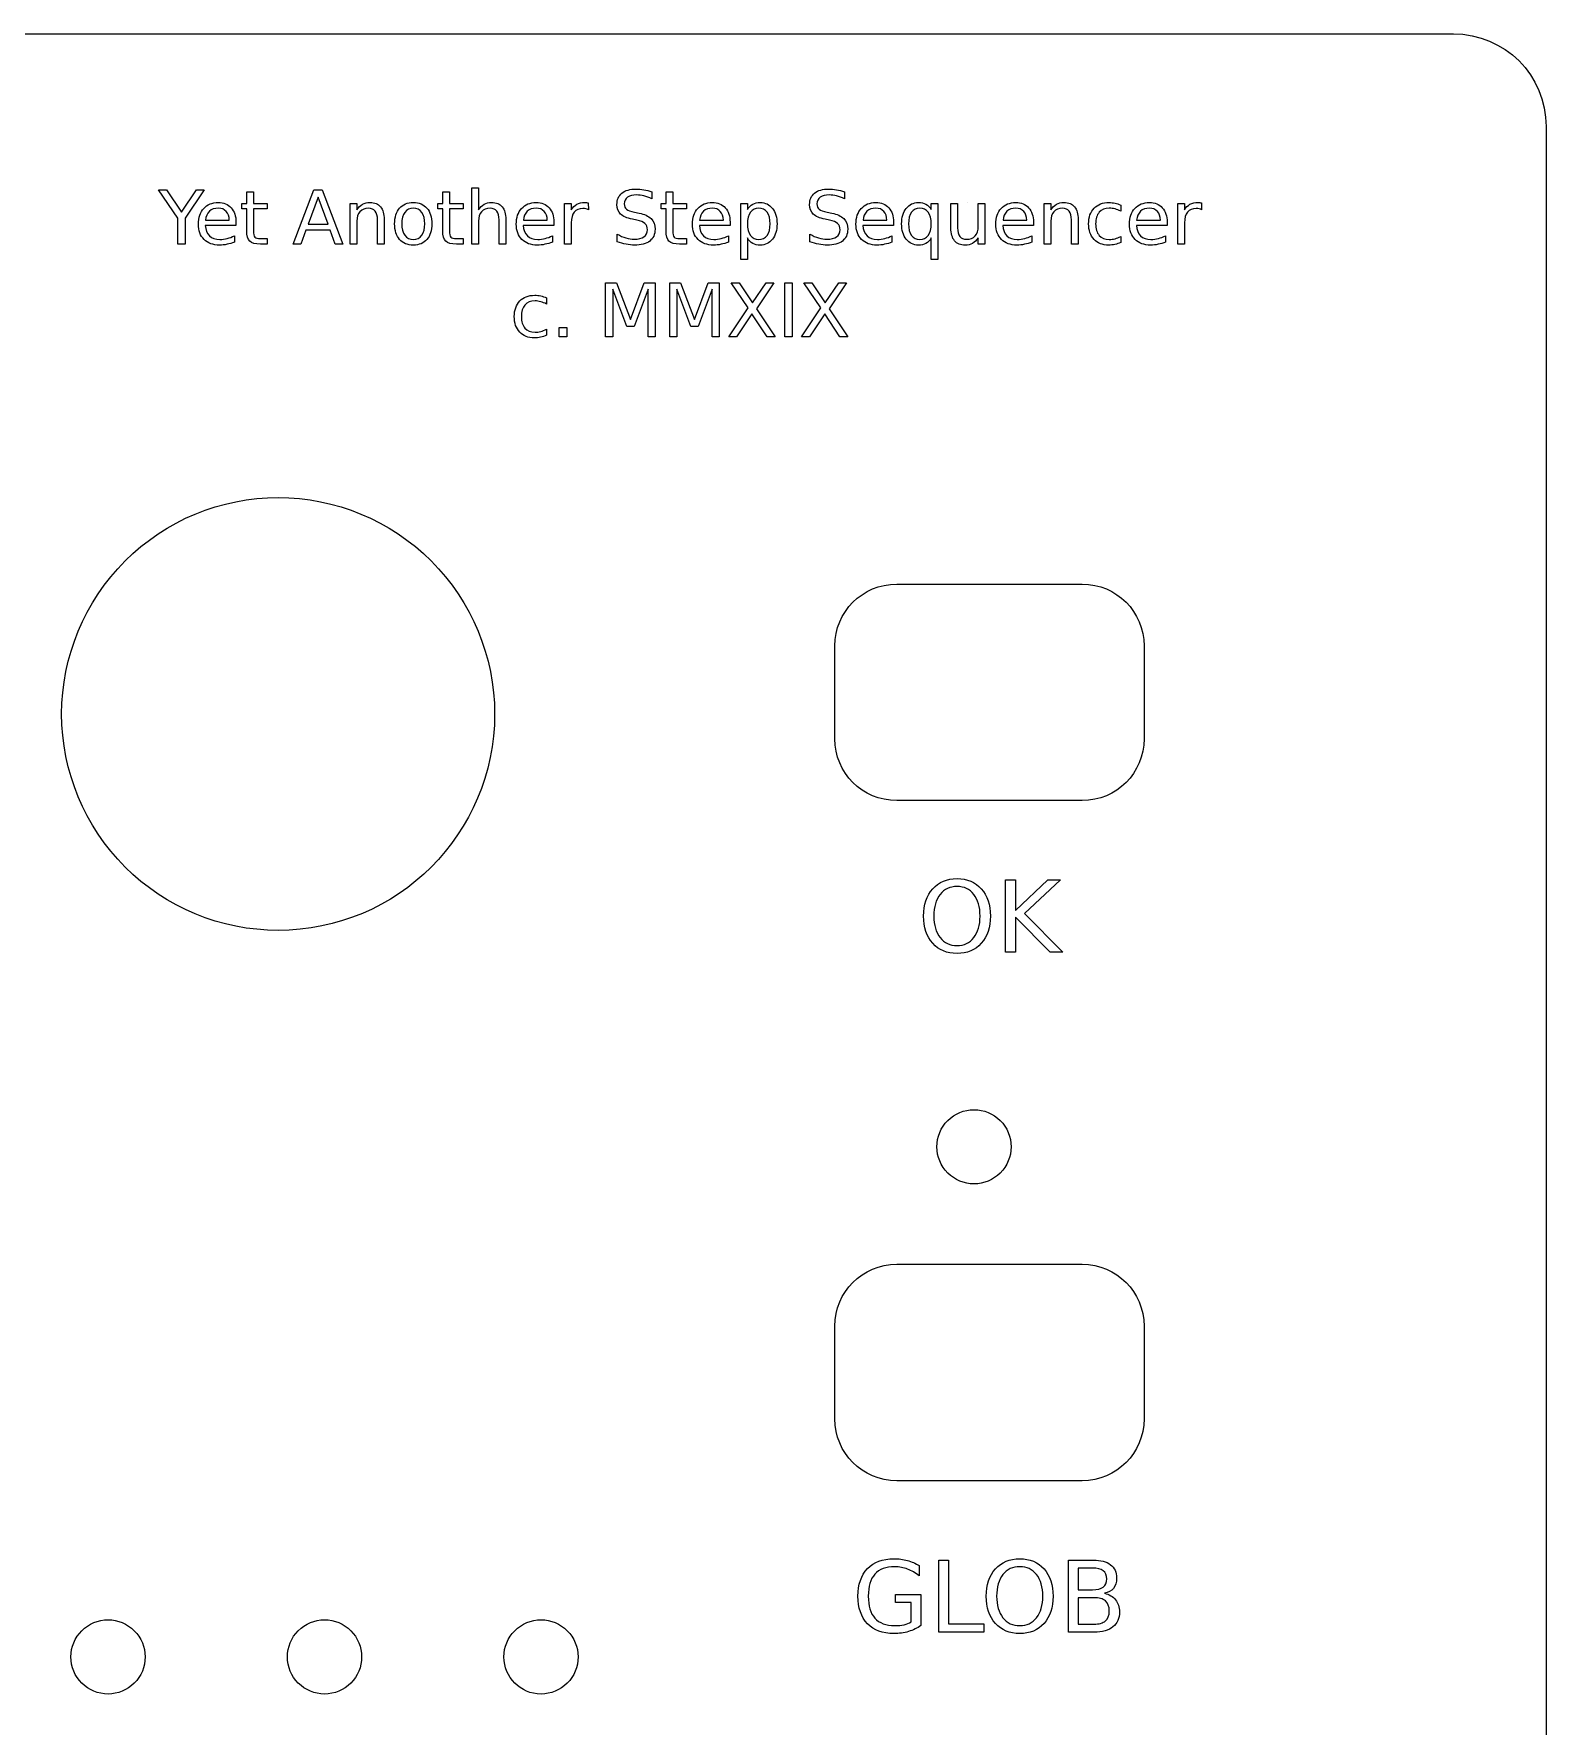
# Model space of a CAD drawing. Extents: x -26.2 to 26.2, y 9 to 43.9.
# Drawn here: x 9.78 to 26.21, y 25.54 to 43.93 of the extents above; entities that cross this region are included whole.
import ezdxf

# ---------------------------------------------------------------- set-up
doc = ezdxf.new("R2010")
doc.units = 0
doc.layers.get('0').update_dxf_attribs({"linetype": 'CONTINUOUS'})

msp = doc.modelspace()

# ---------------------------------------------------------------- linework, layer by layer
at = {"color": 7}
for p, q in [((-25.201562, 43.931417), (25.201562, 43.931417)), ((26.209624, 42.923354), (26.209624, 9.993312)), ((11.13384, 42.23438), (11.219289, 42.23438)), ((11.341753, 41.926448), (11.13384, 42.23438)), ((11.219289, 42.23438), (11.382312, 41.992603)), ((11.382312, 41.992603), (11.544153, 42.23438)), ((11.629602, 42.23438), (11.421689, 41.926448)), ((11.544153, 42.23438), (11.629602, 42.23438)), ((12.092288, 42.087503), (12.092288, 42.212723)), ((12.092288, 42.212723), (12.165135, 42.212722)), ((12.165135, 42.212722), (12.165135, 42.087502)), ((12.597106, 41.646475), (12.821557, 42.23438)), ((12.866448, 42.156019), (12.758553, 41.863444)), ((12.821557, 42.23438), (12.911732, 42.23438)), ((12.974736, 41.863444), (12.866448, 42.156019)), ((12.911732, 42.23438), (13.135789, 41.646475)), ((14.221819, 42.087502), (14.221819, 42.212722)), ((14.221819, 42.212722), (14.294668, 42.212722)), ((14.294668, 42.212722), (14.294668, 42.087502)), ((14.53684, 41.646475), (14.53684, 42.259188)), ((14.53684, 42.259188), (14.609688, 42.259188)), ((14.609688, 42.259188), (14.609688, 42.018985)), ((16.492323, 42.215085), (16.492323, 42.137512)), ((16.492323, 42.215084), (16.492323, 42.215085)), ((16.64747, 42.087503), (16.64747, 42.212723)), ((16.64747, 42.212723), (16.720318, 42.212722)), ((16.720318, 42.212722), (16.720318, 42.087502)), ((18.585627, 42.215085), (18.585627, 42.137512)), ((18.585628, 42.215084), (18.585627, 42.215085)), ((12.039128, 42.031193), (12.039128, 42.087503)), ((12.039128, 42.087503), (12.092288, 42.087503)), ((12.092288, 42.031193), (12.039128, 42.031193)), ((12.092288, 41.791778), (12.092288, 42.031193)), ((12.165135, 42.087502), (12.314376, 42.087502)), ((12.314376, 42.031192), (12.165135, 42.031192)), ((12.165135, 42.031192), (12.165135, 41.791778)), ((12.314376, 42.087502), (12.314376, 42.031192)), ((13.215332, 41.646475), (13.215332, 42.087502)), ((13.215332, 42.087502), (13.28818, 42.087502)), ((13.28818, 42.087502), (13.28818, 42.018985)), ((13.900893, 42.098134), (13.900893, 42.098134)), ((13.900893, 42.036705), (13.900893, 42.036705)), ((14.16866, 42.031192), (14.16866, 42.087502)), ((14.16866, 42.087502), (14.221819, 42.087502)), ((14.22182, 42.031192), (14.16866, 42.031192)), ((14.22182, 41.791778), (14.22182, 42.031192)), ((14.294668, 42.087502), (14.443908, 42.087502)), ((14.443908, 42.031192), (14.294668, 42.031192)), ((14.294668, 42.031192), (14.294668, 41.791778)), ((14.443908, 42.087502), (14.443908, 42.031192)), ((15.544901, 41.646475), (15.544901, 42.087502)), ((15.544901, 42.087502), (15.61775, 42.087502)), ((15.61775, 42.087502), (15.61775, 42.018985)), ((15.802824, 42.094185), (15.803217, 42.019773)), ((16.306068, 41.992602), (16.354108, 41.982756)), ((16.594311, 42.031193), (16.594311, 42.087503)), ((16.594311, 42.087503), (16.64747, 42.087503)), ((16.64747, 42.031193), (16.594311, 42.031193)), ((16.64747, 41.791778), (16.64747, 42.031193)), ((16.720318, 42.087502), (16.869558, 42.087502)), ((16.869558, 42.031192), (16.720318, 42.031192)), ((16.720318, 42.031192), (16.720318, 41.791778)), ((16.869558, 42.087502), (16.869558, 42.031192)), ((17.458645, 41.478727), (17.458645, 42.087502)), ((17.458645, 42.087502), (17.531494, 42.087502)), ((17.531494, 42.087502), (17.531494, 42.020561)), ((18.399372, 41.992602), (18.447413, 41.982756)), ((19.528323, 42.020559), (19.528323, 42.0875)), ((19.528323, 42.0875), (19.600778, 42.0875)), ((19.600778, 42.0875), (19.600778, 41.478725)), ((19.742537, 41.820523), (19.742537, 42.087502)), ((19.742537, 42.087502), (19.814991, 42.087502)), ((19.814991, 42.087502), (19.814991, 41.82328)), ((19.924854, 42.098134), (19.924854, 42.098134)), ((20.039442, 41.837455), (20.039442, 42.087502)), ((20.039442, 42.087502), (20.111896, 42.087502)), ((20.111896, 42.087502), (20.111896, 41.646475)), ((20.755325, 41.646475), (20.755325, 42.087502)), ((20.755325, 42.087502), (20.828173, 42.087502)), ((20.828173, 42.087502), (20.828173, 42.018985)), ((21.58737, 42.07057), (21.58737, 42.002841)), ((21.58737, 42.070568), (21.58737, 42.07057)), ((22.207565, 41.646475), (22.207565, 42.087502)), ((22.207565, 42.087502), (22.280413, 42.087502)), ((22.280413, 42.087502), (22.280413, 42.018985)), ((22.465487, 42.094185), (22.465881, 42.019773)), ((11.341753, 41.646475), (11.341753, 41.926448)), ((11.421689, 41.926448), (11.421689, 41.646475)), ((11.974548, 41.849662), (11.641415, 41.849662)), ((11.643778, 41.905973), (11.902094, 41.906367)), ((11.974548, 41.885104), (11.974548, 41.885102)), ((11.974548, 41.885102), (11.974548, 41.849662)), ((12.734533, 41.79729), (12.68098, 41.646475)), ((12.999543, 41.79729), (12.734533, 41.79729)), ((12.758553, 41.863444), (12.974736, 41.863444)), ((13.053097, 41.646475), (12.999543, 41.79729)), ((13.288181, 41.895734), (13.288181, 41.646475)), ((13.512238, 41.646475), (13.512238, 41.910304)), ((13.584692, 41.912666), (13.584692, 41.646475)), ((13.584692, 41.912665), (13.584692, 41.912666)), ((14.609688, 41.895734), (14.609688, 41.646475)), ((14.833745, 41.646475), (14.833745, 41.910304)), ((14.906199, 41.912666), (14.906199, 41.646475)), ((14.9062, 41.912665), (14.906199, 41.912666)), ((15.428738, 41.849662), (15.095605, 41.849662)), ((15.097967, 41.905973), (15.356283, 41.906367)), ((15.428738, 41.885104), (15.428738, 41.885102)), ((15.428738, 41.885102), (15.428738, 41.849662)), ((15.61775, 41.878802), (15.61775, 41.646475)), ((16.116269, 41.672462), (16.116269, 41.754367)), ((16.330875, 41.907152), (16.282441, 41.916603)), ((17.342482, 41.849662), (17.009349, 41.849662)), ((17.011711, 41.905973), (17.270027, 41.906367)), ((17.342482, 41.885104), (17.342482, 41.885102)), ((17.342482, 41.885102), (17.342482, 41.849662)), ((17.777996, 41.866595), (17.777996, 41.866595)), ((18.209573, 41.672462), (18.209573, 41.754367)), ((18.42418, 41.907152), (18.375746, 41.916603)), ((19.119192, 41.849662), (18.786059, 41.849662)), ((18.788421, 41.905973), (19.046737, 41.906367)), ((19.119192, 41.885104), (19.119192, 41.885102)), ((19.119192, 41.885102), (19.119192, 41.849662)), ((19.281427, 41.866595), (19.281427, 41.866595)), ((19.742536, 41.820522), (19.742537, 41.820523)), ((20.639161, 41.849662), (20.306028, 41.849662)), ((20.308391, 41.905973), (20.566706, 41.906367)), ((20.639161, 41.885104), (20.639161, 41.885102)), ((20.639161, 41.885102), (20.639161, 41.849662)), ((20.828173, 41.895734), (20.828173, 41.646475)), ((21.05223, 41.646475), (21.05223, 41.910304)), ((21.124684, 41.912666), (21.124684, 41.646475)), ((21.124685, 41.912665), (21.124684, 41.912666)), ((22.091401, 41.849662), (21.758268, 41.849662)), ((21.760631, 41.905973), (22.018946, 41.906367)), ((22.091401, 41.885104), (22.091401, 41.885102)), ((22.091401, 41.885102), (22.091401, 41.849662)), ((22.280413, 41.878802), (22.280413, 41.646475)), ((11.421689, 41.646475), (11.341753, 41.646475)), ((11.957616, 41.737438), (11.957616, 41.668921)), ((12.239953, 41.707117), (12.314377, 41.707117)), ((12.314377, 41.646476), (12.239953, 41.646476)), ((12.314377, 41.707117), (12.314377, 41.646476)), ((12.68098, 41.646475), (12.597106, 41.646475)), ((13.135789, 41.646475), (13.053097, 41.646475)), ((13.288181, 41.646475), (13.215332, 41.646475)), ((13.584692, 41.646475), (13.512238, 41.646475)), ((14.369486, 41.707117), (14.443909, 41.707117)), ((14.443909, 41.646476), (14.369486, 41.646476)), ((14.443909, 41.707117), (14.443909, 41.646476)), ((14.609688, 41.646475), (14.53684, 41.646475)), ((14.906199, 41.646475), (14.833745, 41.646475)), ((15.411806, 41.737438), (15.411806, 41.668921)), ((15.61775, 41.646475), (15.544901, 41.646475)), ((16.795136, 41.707117), (16.869559, 41.707117)), ((16.869559, 41.646476), (16.795136, 41.646476)), ((16.869559, 41.707117), (16.869559, 41.646476)), ((17.325549, 41.737438), (17.325549, 41.668921)), ((17.531494, 41.712631), (17.531494, 41.712629)), ((17.531494, 41.712629), (17.531494, 41.478727)), ((19.102259, 41.737438), (19.102259, 41.668921)), ((19.528323, 41.478725), (19.528323, 41.712629)), ((20.039442, 41.646475), (20.039442, 41.714204)), ((20.111896, 41.646475), (20.039442, 41.646475)), ((20.622229, 41.737438), (20.622229, 41.668921)), ((20.828173, 41.646475), (20.755325, 41.646475)), ((21.124684, 41.646475), (21.05223, 41.646475)), ((21.58737, 41.730348), (21.58737, 41.663406)), ((22.074469, 41.737438), (22.074469, 41.668921)), ((22.280413, 41.646475), (22.207565, 41.646475)), ((17.531494, 41.478727), (17.458645, 41.478727)), ((19.600778, 41.478725), (19.528323, 41.478725)), ((15.991048, 41.226318), (16.109574, 41.226318)), ((15.991048, 40.638413), (15.991048, 41.226318)), ((16.109574, 41.226318), (16.259602, 40.826243)), ((16.259602, 40.826243), (16.410417, 41.226318)), ((16.410417, 41.226318), (16.528944, 41.226318)), ((16.528944, 41.226318), (16.528944, 40.638413)), ((16.687241, 41.226318), (16.805767, 41.226318)), ((16.687241, 40.638413), (16.687241, 41.226318)), ((16.805767, 41.226318), (16.955795, 40.826243)), ((16.955795, 40.826243), (17.106611, 41.226318)), ((17.106611, 41.226318), (17.225137, 41.226318)), ((17.225137, 41.226318), (17.225137, 40.638413)), ((17.355082, 41.226318), (17.440531, 41.226318)), ((17.538188, 40.952251), (17.355082, 41.226318)), ((17.440531, 41.226318), (17.586622, 41.007773)), ((17.586622, 41.007773), (17.733499, 41.226318)), ((17.818949, 41.226318), (17.629937, 40.943982)), ((17.733499, 41.226318), (17.818949, 41.226318)), ((17.936293, 41.226318), (18.015836, 41.226318)), ((17.936293, 40.638413), (17.936293, 41.226318)), ((18.015836, 41.226318), (18.015836, 40.638413)), ((18.145781, 41.226318), (18.23123, 41.226318)), ((18.328887, 40.952251), (18.145781, 41.226318)), ((18.23123, 41.226318), (18.377321, 41.007773)), ((18.377321, 41.007773), (18.524199, 41.226318)), ((18.609648, 41.226318), (18.420636, 40.943982)), ((18.524199, 41.226318), (18.609648, 41.226318)), ((15.34762, 41.062508), (15.34762, 40.994779)), ((15.34762, 41.062505), (15.34762, 41.062508)), ((16.219831, 40.751426), (16.068228, 41.154651)), ((16.068228, 41.154651), (16.068228, 40.638413)), ((16.45137, 41.154651), (16.299767, 40.751426)), ((16.45137, 40.638413), (16.45137, 41.154651)), ((16.916024, 40.751426), (16.764421, 41.154651)), ((16.764421, 41.154651), (16.764421, 40.638413)), ((17.147563, 41.154651), (16.99596, 40.751426)), ((17.147563, 40.638413), (17.147563, 41.154651)), ((17.328306, 40.638413), (17.538188, 40.952251)), ((17.580715, 40.88846), (17.414148, 40.638413)), ((17.7461, 40.638413), (17.580715, 40.88846)), ((17.629937, 40.943982), (17.831549, 40.638413)), ((18.119005, 40.638413), (18.328887, 40.952251)), ((18.371414, 40.88846), (18.204848, 40.638413)), ((18.536799, 40.638413), (18.371414, 40.88846)), ((18.420636, 40.943982), (18.622248, 40.638413)), ((15.34762, 40.722285), (15.34762, 40.655344)), ((15.484654, 40.738432), (15.56774, 40.738432)), ((15.484654, 40.638413), (15.484654, 40.738432)), ((15.56774, 40.738432), (15.56774, 40.638413)), ((16.299767, 40.751426), (16.219831, 40.751426)), ((16.99596, 40.751426), (16.916024, 40.751426)), ((15.56774, 40.638413), (15.484654, 40.638413)), ((16.068228, 40.638413), (15.991048, 40.638413)), ((16.528944, 40.638413), (16.45137, 40.638413)), ((16.764421, 40.638413), (16.687241, 40.638413)), ((17.225137, 40.638413), (17.147563, 40.638413)), ((17.414148, 40.638413), (17.328306, 40.638413)), ((17.831549, 40.638413), (17.7461, 40.638413)), ((18.015836, 40.638413), (17.936293, 40.638413)), ((18.204848, 40.638413), (18.119005, 40.638413)), ((18.622248, 40.638413), (18.536799, 40.638413)), ((19.153187, 37.950245), (21.169312, 37.950245)), ((19.153187, 37.950245), (19.153187, 37.950245)), ((18.481145, 36.270141), (18.481145, 37.278204)), ((21.841354, 37.278204), (21.841354, 36.270141)), ((14.784917, 36.538958), (14.784917, 36.538958)), ((21.169312, 35.598099), (19.153187, 35.598099)), ((19.808952, 34.749647), (19.808952, 34.749647)), ((19.808952, 34.663542), (19.808952, 34.663542)), ((20.337135, 34.735471), (20.443192, 34.735471)), ((20.337135, 33.951598), (20.337135, 34.735471)), ((20.443192, 34.735471), (20.443192, 34.404176)), ((20.443192, 34.404176), (20.794964, 34.735471)), ((20.931472, 34.735471), (20.542423, 34.370049)), ((20.794964, 34.735471), (20.931472, 34.735471)), ((20.81964, 33.951598), (20.443192, 34.329096)), ((20.443192, 34.329096), (20.443192, 33.951598)), ((20.542423, 34.370049), (20.959299, 33.951598)), ((20.443192, 33.951598), (20.337135, 33.951598)), ((20.959299, 33.951598), (20.81964, 33.951598)), ((20.396465, 31.834667), (20.396465, 31.834667)), ((19.153187, 30.557787), (21.169312, 30.557787)), ((19.153187, 30.557787), (19.153187, 30.557787)), ((18.481145, 28.877683), (18.481145, 29.885746)), ((21.841354, 29.885746), (21.841354, 28.877683)), ((21.169312, 28.205642), (19.153187, 28.205642)), ((19.396802, 27.282634), (19.396802, 27.169752)), ((19.61154, 27.343013), (19.717597, 27.343013)), ((19.61154, 26.55914), (19.61154, 27.343013)), ((19.717597, 27.343013), (19.717597, 26.648395)), ((20.490445, 27.357189), (20.490445, 27.357189)), ((20.490445, 27.271084), (20.490445, 27.271084)), ((21.018627, 27.343013), (21.289544, 27.343013)), ((21.018627, 26.55914), (21.018627, 27.343013)), ((21.124684, 27.255858), (21.124684, 27.019593)), ((21.281669, 27.255858), (21.124684, 27.255858)), ((19.139011, 26.88151), (19.139011, 26.968665)), ((19.139011, 26.968665), (19.417278, 26.968665)), ((19.312271, 26.88151), (19.139011, 26.88151)), ((19.312271, 26.670972), (19.312271, 26.88151)), ((19.417278, 26.968665), (19.417278, 26.632119)), ((21.124684, 27.019593), (21.281669, 27.019593)), ((21.124684, 26.933488), (21.124684, 26.646295)), ((21.294795, 26.933488), (21.124684, 26.933488)), ((19.312271, 26.670971), (19.312271, 26.670972)), ((20.099295, 26.55914), (19.61154, 26.55914)), ((19.717597, 26.648395), (20.099295, 26.648395)), ((20.099295, 26.648395), (20.099295, 26.55914)), ((21.300045, 26.55914), (21.018627, 26.55914)), ((21.124684, 26.646295), (21.294795, 26.646295)), ((10.987882, 26.290323), (10.987882, 26.290323)), ((13.340027, 26.290323), (13.340027, 26.290323)), ((15.692173, 26.290323), (15.692173, 26.290323))]:
    msp.add_line(p, q, dxfattribs=at)
for points in [[(25.201562, 43.931417), (25.760029, 43.931417), (26.209624, 43.481821), (26.209624, 42.923354)], [(16.113906, 42.077263), (16.113906, 42.129241), (16.132151, 42.170194), (16.16864, 42.200121)], [(16.16864, 42.200121), (16.205393, 42.230047), (16.255927, 42.245011), (16.320243, 42.245011)], [(16.228888, 42.15523), (16.205524, 42.138429), (16.193842, 42.11454), (16.193842, 42.083563)], [(16.3293, 42.180432), (16.285985, 42.180432), (16.252514, 42.172031), (16.228888, 42.15523)], [(16.320243, 42.245011), (16.347808, 42.245011), (16.375897, 42.242517), (16.404511, 42.237529)], [(16.406874, 42.169801), (16.380097, 42.176888), (16.354239, 42.180432), (16.3293, 42.180432)], [(16.404511, 42.237529), (16.433125, 42.23254), (16.462396, 42.225059), (16.492323, 42.215084)], [(16.492323, 42.137512), (16.462133, 42.151951), (16.43365, 42.162714), (16.406874, 42.169801)], [(18.207211, 42.077263), (18.207211, 42.129241), (18.225455, 42.170194), (18.261945, 42.200121)], [(18.261945, 42.200121), (18.298697, 42.230047), (18.349232, 42.245011), (18.413548, 42.245011)], [(18.322192, 42.15523), (18.298828, 42.138429), (18.287146, 42.11454), (18.287146, 42.083563)], [(18.422605, 42.180432), (18.37929, 42.180432), (18.345819, 42.172031), (18.322192, 42.15523)], [(18.413548, 42.245011), (18.441113, 42.245011), (18.469202, 42.242517), (18.497816, 42.237529)], [(18.500178, 42.169801), (18.473402, 42.176888), (18.447544, 42.180432), (18.422605, 42.180432)], [(18.497816, 42.237529), (18.52643, 42.23254), (18.555701, 42.225059), (18.585628, 42.215084)], [(18.585627, 42.137512), (18.555438, 42.151951), (18.526955, 42.162714), (18.500178, 42.169801)], [(11.565811, 41.862659), (11.565811, 41.934851), (11.585237, 41.992079), (11.624089, 42.034344)], [(11.624089, 42.034344), (11.663204, 42.076872), (11.715839, 42.098136), (11.781993, 42.098136)], [(11.685518, 42.002448), (11.661367, 41.979609), (11.647453, 41.947451), (11.643778, 41.905973)], [(11.78278, 42.036706), (11.742353, 42.036706), (11.709932, 42.025287), (11.685518, 42.002448)], [(11.781993, 42.098136), (11.841322, 42.098136), (11.888181, 42.078972), (11.92257, 42.040645)], [(11.868623, 42.001266), (11.847097, 42.024893), (11.818483, 42.036706), (11.78278, 42.036706)], [(11.902094, 41.906367), (11.901565, 41.946007), (11.890408, 41.97764), (11.868623, 42.001266)], [(11.92257, 42.040645), (11.957222, 42.00258), (11.974548, 41.950733), (11.974548, 41.885104)], [(13.28818, 42.018985), (13.305507, 42.0455), (13.325852, 42.06532), (13.349215, 42.078445)], [(13.322046, 41.997722), (13.299469, 41.972783), (13.288181, 41.938787), (13.288181, 41.895734)], [(13.414583, 42.03513), (13.375468, 42.03513), (13.344622, 42.022661), (13.322046, 41.997722)], [(13.349215, 42.078445), (13.372841, 42.09157), (13.400012, 42.098133), (13.430726, 42.098133)], [(13.487825, 42.004022), (13.471549, 42.024761), (13.447135, 42.03513), (13.414583, 42.03513)], [(13.430726, 42.098133), (13.481392, 42.098133), (13.519719, 42.082382), (13.545708, 42.05088)], [(13.512238, 41.910304), (13.512238, 41.952044), (13.5041, 41.983283), (13.487825, 42.004022)], [(13.545708, 42.05088), (13.571697, 42.019641), (13.584692, 41.973569), (13.584692, 41.912665)], [(13.698493, 41.866595), (13.698493, 41.939049), (13.716344, 41.995753), (13.752046, 42.036705)], [(13.752046, 42.036705), (13.788011, 42.077658), (13.837626, 42.098134), (13.900893, 42.098134)], [(13.80875, 41.991027), (13.786173, 41.960838), (13.774885, 41.919361), (13.774885, 41.866595)], [(13.900893, 42.036705), (13.86204, 42.036705), (13.831326, 42.021479), (13.80875, 41.991027)], [(13.900893, 42.098134), (13.963897, 42.098134), (14.013381, 42.077658), (14.049346, 42.036705)], [(13.992642, 41.990634), (13.970066, 42.021348), (13.939483, 42.036705), (13.900893, 42.036705)], [(14.026507, 41.866595), (14.026507, 41.918836), (14.015219, 41.960182), (13.992642, 41.990634)], [(14.049346, 42.036705), (14.085311, 41.995753), (14.103293, 41.939049), (14.103293, 41.866595)], [(14.609688, 42.018985), (14.627015, 42.0455), (14.64736, 42.06532), (14.670723, 42.078445)], [(14.643553, 41.997722), (14.620976, 41.972783), (14.609688, 41.938787), (14.609688, 41.895734)], [(14.73609, 42.03513), (14.696975, 42.03513), (14.666129, 42.022661), (14.643553, 41.997722)], [(14.670723, 42.078445), (14.69435, 42.09157), (14.72152, 42.098133), (14.752235, 42.098133)], [(14.809332, 42.004022), (14.793056, 42.024761), (14.768642, 42.03513), (14.73609, 42.03513)], [(14.752235, 42.098133), (14.8029, 42.098133), (14.841227, 42.082382), (14.867217, 42.05088)], [(14.833745, 41.910304), (14.833745, 41.952044), (14.825607, 41.983283), (14.809332, 42.004022)], [(14.867217, 42.05088), (14.893206, 42.019641), (14.9062, 41.973569), (14.9062, 41.912665)], [(15.02, 41.862659), (15.02, 41.934851), (15.039426, 41.992079), (15.078279, 42.034344)], [(15.078279, 42.034344), (15.117394, 42.076872), (15.170028, 42.098136), (15.236182, 42.098136)], [(15.139708, 42.002448), (15.115556, 41.979609), (15.101643, 41.947451), (15.097967, 41.905973)], [(15.23697, 42.036706), (15.196542, 42.036706), (15.164122, 42.025287), (15.139708, 42.002448)], [(15.236182, 42.098136), (15.295511, 42.098136), (15.34237, 42.078972), (15.37676, 42.040645)], [(15.322812, 42.001266), (15.301286, 42.024893), (15.272672, 42.036706), (15.23697, 42.036706)], [(15.356283, 41.906367), (15.355754, 41.946007), (15.344597, 41.97764), (15.322812, 42.001266)], [(15.37676, 42.040645), (15.411412, 42.00258), (15.428738, 41.950733), (15.428738, 41.885104)], [(15.61775, 42.018985), (15.632975, 42.045762), (15.652796, 42.065582), (15.67721, 42.078445)], [(15.650433, 41.99339), (15.628644, 41.966876), (15.61775, 41.92868), (15.61775, 41.878802)], [(15.744939, 42.033555), (15.703986, 42.033555), (15.672484, 42.020167), (15.650433, 41.99339)], [(15.67721, 42.078445), (15.701624, 42.09157), (15.731288, 42.098133), (15.766203, 42.098133)], [(15.776441, 42.030012), (15.76699, 42.032374), (15.756489, 42.033555), (15.744939, 42.033555)], [(15.766203, 42.098133), (15.771191, 42.098133), (15.776704, 42.097736), (15.782742, 42.096942)], [(15.803217, 42.019773), (15.795079, 42.024498), (15.786153, 42.027912), (15.776441, 42.030012)], [(15.782742, 42.096942), (15.788779, 42.096413), (15.795473, 42.095494), (15.802824, 42.094185)], [(16.153677, 41.972125), (16.127163, 41.997327), (16.113906, 42.032373), (16.113906, 42.077263)], [(16.282441, 41.916603), (16.223113, 41.928416), (16.180191, 41.946923), (16.153677, 41.972125)], [(16.193842, 42.083563), (16.193842, 42.057574), (16.201586, 42.037886), (16.217075, 42.024497)], [(16.217075, 42.024497), (16.232826, 42.011372), (16.262491, 42.00074), (16.306068, 41.992602)], [(16.354108, 41.982756), (16.413437, 41.971468), (16.457146, 41.951516), (16.485235, 41.922903)], [(16.933744, 41.862659), (16.933744, 41.934851), (16.95317, 41.992079), (16.992022, 42.034344)], [(16.992022, 42.034344), (17.031137, 42.076872), (17.083772, 42.098136), (17.149926, 42.098136)], [(17.053451, 42.002448), (17.0293, 41.979609), (17.015386, 41.947451), (17.011711, 41.905973)], [(17.150714, 42.036706), (17.110286, 42.036706), (17.077865, 42.025287), (17.053451, 42.002448)], [(17.149926, 42.098136), (17.209255, 42.098136), (17.256114, 42.078972), (17.290503, 42.040645)], [(17.236556, 42.001266), (17.21503, 42.024893), (17.186416, 42.036706), (17.150714, 42.036706)], [(17.270027, 41.906367), (17.269498, 41.946007), (17.258341, 41.97764), (17.236556, 42.001266)], [(17.290503, 42.040645), (17.325156, 42.00258), (17.342482, 41.950733), (17.342482, 41.885104)], [(17.531494, 42.020561), (17.546719, 42.046812), (17.565883, 42.066238), (17.588985, 42.078839)], [(17.564177, 41.991815), (17.542388, 41.961626), (17.531494, 41.919886), (17.531494, 41.866595)], [(17.654745, 42.037493), (17.616418, 42.037493), (17.586228, 42.022267), (17.564177, 41.991815)], [(17.588985, 42.078839), (17.612349, 42.091703), (17.640175, 42.098135), (17.672465, 42.098135)], [(17.744919, 41.991815), (17.72313, 42.022267), (17.693072, 42.037493), (17.654745, 42.037493)], [(17.672465, 42.098135), (17.726018, 42.098135), (17.769465, 42.076871), (17.802804, 42.034344)], [(17.777996, 41.866595), (17.777996, 41.919886), (17.766971, 41.961626), (17.744919, 41.991815)], [(17.802804, 42.034344), (17.836406, 41.991816), (17.853207, 41.9359), (17.853207, 41.866596)], [(18.246982, 41.972125), (18.220468, 41.997327), (18.207211, 42.032373), (18.207211, 42.077263)], [(18.375746, 41.916603), (18.316417, 41.928416), (18.273496, 41.946923), (18.246982, 41.972125)], [(18.287146, 42.083563), (18.287146, 42.057574), (18.294891, 42.037886), (18.31038, 42.024497)], [(18.31038, 42.024497), (18.326131, 42.011372), (18.355795, 42.00074), (18.399372, 41.992602)], [(18.447413, 41.982756), (18.506742, 41.971468), (18.550451, 41.951516), (18.57854, 41.922903)], [(18.710454, 41.862659), (18.710454, 41.934851), (18.72988, 41.992079), (18.768732, 42.034344)], [(18.768732, 42.034344), (18.807847, 42.076872), (18.860482, 42.098136), (18.926636, 42.098136)], [(18.830161, 42.002448), (18.80601, 41.979609), (18.792096, 41.947451), (18.788421, 41.905973)], [(18.927424, 42.036706), (18.886996, 42.036706), (18.854575, 42.025287), (18.830161, 42.002448)], [(18.926636, 42.098136), (18.985965, 42.098136), (19.032824, 42.078972), (19.067214, 42.040645)], [(19.013266, 42.001266), (18.99174, 42.024893), (18.963126, 42.036706), (18.927424, 42.036706)], [(19.046737, 41.906367), (19.046208, 41.946007), (19.035051, 41.97764), (19.013266, 42.001266)], [(19.067214, 42.040645), (19.101866, 42.00258), (19.119192, 41.950733), (19.119192, 41.885104)], [(19.20661, 41.866594), (19.20661, 41.935899), (19.223279, 41.991814), (19.256619, 42.034342)], [(19.256619, 42.034342), (19.290221, 42.07687), (19.333667, 42.098134), (19.386958, 42.098134)], [(19.31411, 41.991815), (19.292321, 41.961626), (19.281427, 41.919886), (19.281427, 41.866595)], [(19.404678, 42.037493), (19.366351, 42.037493), (19.336161, 42.022267), (19.31411, 41.991815)], [(19.386958, 42.098134), (19.41951, 42.098134), (19.447337, 42.091702), (19.470439, 42.078838)], [(19.495246, 41.991815), (19.473195, 42.022267), (19.443006, 42.037493), (19.404678, 42.037493)], [(19.470439, 42.078838), (19.493802, 42.066236), (19.513097, 42.04681), (19.528323, 42.020559)], [(19.528323, 41.866595), (19.528323, 41.919886), (19.517298, 41.961626), (19.495246, 41.991815)], [(20.230423, 41.862659), (20.230423, 41.934851), (20.249849, 41.992079), (20.288702, 42.034344)], [(20.288702, 42.034344), (20.327817, 42.076872), (20.380451, 42.098136), (20.446605, 42.098136)], [(20.35013, 42.002448), (20.325979, 41.979609), (20.312066, 41.947451), (20.308391, 41.905973)], [(20.447393, 42.036706), (20.406965, 42.036706), (20.374545, 42.025287), (20.35013, 42.002448)], [(20.446605, 42.098136), (20.505934, 42.098136), (20.552793, 42.078972), (20.587183, 42.040645)], [(20.533236, 42.001266), (20.511709, 42.024893), (20.483095, 42.036706), (20.447393, 42.036706)], [(20.566706, 41.906367), (20.566177, 41.946007), (20.55502, 41.97764), (20.533236, 42.001266)], [(20.587183, 42.040645), (20.621835, 42.00258), (20.639161, 41.950733), (20.639161, 41.885104)], [(20.828173, 42.018985), (20.8455, 42.0455), (20.865845, 42.06532), (20.889208, 42.078445)], [(20.862038, 41.997722), (20.839461, 41.972783), (20.828173, 41.938787), (20.828173, 41.895734)], [(20.954575, 42.03513), (20.91546, 42.03513), (20.884614, 42.022661), (20.862038, 41.997722)], [(20.889208, 42.078445), (20.912835, 42.09157), (20.940005, 42.098133), (20.970719, 42.098133)], [(21.027817, 42.004022), (21.011541, 42.024761), (20.987127, 42.03513), (20.954575, 42.03513)], [(20.970719, 42.098133), (21.021385, 42.098133), (21.059712, 42.082382), (21.085702, 42.05088)], [(21.05223, 41.910304), (21.05223, 41.952044), (21.044092, 41.983283), (21.027817, 42.004022)], [(21.085702, 42.05088), (21.111691, 42.019641), (21.124685, 41.973569), (21.124685, 41.912665)], [(21.238486, 41.866593), (21.238486, 41.938522), (21.258175, 41.995094), (21.297552, 42.036309)], [(21.297552, 42.036309), (21.337192, 42.077524), (21.391402, 42.098132), (21.460181, 42.098132)], [(21.353862, 41.991814), (21.327873, 41.96215), (21.314878, 41.92041), (21.314878, 41.866594)], [(21.463331, 42.036705), (21.416341, 42.036705), (21.379851, 42.021741), (21.353862, 41.991814)], [(21.460181, 42.098132), (21.482495, 42.098132), (21.504284, 42.095769), (21.525548, 42.091044)], [(21.525547, 42.028042), (21.505071, 42.033817), (21.484332, 42.036705), (21.463331, 42.036705)], [(21.58737, 42.002841), (21.566894, 42.01413), (21.546286, 42.02253), (21.525547, 42.028042)], [(21.525548, 42.091044), (21.546811, 42.086581), (21.567419, 42.079756), (21.58737, 42.070568)], [(21.682663, 41.862659), (21.682663, 41.934851), (21.702089, 41.992079), (21.740942, 42.034344)], [(21.740942, 42.034344), (21.780057, 42.076872), (21.832691, 42.098136), (21.898845, 42.098136)], [(21.80237, 42.002448), (21.778219, 41.979609), (21.764306, 41.947451), (21.760631, 41.905973)], [(21.899633, 42.036706), (21.859205, 42.036706), (21.826785, 42.025287), (21.80237, 42.002448)], [(21.898845, 42.098136), (21.958174, 42.098136), (22.005033, 42.078972), (22.039423, 42.040645)], [(21.985476, 42.001266), (21.963949, 42.024893), (21.935335, 42.036706), (21.899633, 42.036706)], [(22.018946, 41.906367), (22.018417, 41.946007), (22.00726, 41.97764), (21.985476, 42.001266)], [(22.039423, 42.040645), (22.074075, 42.00258), (22.091401, 41.950733), (22.091401, 41.885104)], [(22.280413, 42.018985), (22.295639, 42.045762), (22.315459, 42.065582), (22.339873, 42.078445)], [(22.313096, 41.99339), (22.291308, 41.966876), (22.280413, 41.92868), (22.280413, 41.878802)], [(22.407602, 42.033555), (22.36665, 42.033555), (22.335148, 42.020167), (22.313096, 41.99339)], [(22.339873, 42.078445), (22.364287, 42.09157), (22.393952, 42.098133), (22.428866, 42.098133)], [(22.439104, 42.030012), (22.429653, 42.032374), (22.419153, 42.033555), (22.407602, 42.033555)], [(22.428866, 42.098133), (22.433854, 42.098133), (22.439368, 42.097736), (22.445405, 42.096942)], [(22.465881, 42.019773), (22.457742, 42.024498), (22.448817, 42.027912), (22.439104, 42.030012)], [(22.445405, 42.096942), (22.451443, 42.096413), (22.458137, 42.095494), (22.465487, 42.094185)], [(11.627239, 41.696486), (11.586287, 41.737439), (11.565811, 41.79283), (11.565811, 41.862659)], [(11.641415, 41.849662), (11.644566, 41.799784), (11.659529, 41.761719), (11.686306, 41.735468)], [(12.124184, 41.677584), (12.10292, 41.698585), (12.092288, 41.73665), (12.092288, 41.791778)], [(12.165135, 41.791778), (12.165135, 41.755813), (12.169992, 41.732712), (12.179706, 41.722473)], [(13.752046, 41.696484), (13.716344, 41.737699), (13.698493, 41.794403), (13.698493, 41.866595)], [(13.774885, 41.866595), (13.774885, 41.813829), (13.786042, 41.77222), (13.808356, 41.741768)], [(13.992642, 41.742162), (14.015219, 41.772614), (14.026507, 41.814091), (14.026507, 41.866595)], [(14.103293, 41.866595), (14.103293, 41.794403), (14.085311, 41.737699), (14.049346, 41.696484)], [(14.253716, 41.677584), (14.232452, 41.698585), (14.22182, 41.73665), (14.22182, 41.791778)], [(14.294668, 41.791778), (14.294668, 41.755813), (14.299524, 41.732712), (14.309238, 41.722473)], [(15.081429, 41.696486), (15.040476, 41.737439), (15.02, 41.79283), (15.02, 41.862659)], [(15.095605, 41.849662), (15.098755, 41.799784), (15.113718, 41.761719), (15.140495, 41.735468)], [(16.116269, 41.754367), (16.148558, 41.736254), (16.180191, 41.722603), (16.211168, 41.713415)], [(16.4179, 41.870531), (16.40031, 41.886806), (16.371302, 41.899013), (16.330875, 41.907152)], [(16.407662, 41.726409), (16.432338, 41.744261), (16.444676, 41.769725), (16.444676, 41.802802)], [(16.444676, 41.802802), (16.444676, 41.831678), (16.435751, 41.854255), (16.4179, 41.870531)], [(16.527763, 41.808708), (16.527763, 41.751742), (16.508599, 41.708558), (16.470271, 41.679156)], [(16.485235, 41.922903), (16.513587, 41.894551), (16.527763, 41.856486), (16.527763, 41.808708)], [(16.679366, 41.677584), (16.658102, 41.698585), (16.64747, 41.73665), (16.64747, 41.791778)], [(16.720318, 41.791778), (16.720318, 41.755813), (16.725175, 41.732712), (16.734888, 41.722473)], [(16.995173, 41.696486), (16.95422, 41.737439), (16.933744, 41.79283), (16.933744, 41.862659)], [(17.009349, 41.849662), (17.012499, 41.799784), (17.027462, 41.761719), (17.054239, 41.735468)], [(17.531494, 41.866595), (17.531494, 41.813304), (17.542388, 41.771433), (17.564177, 41.740981)], [(17.744919, 41.740981), (17.766971, 41.771433), (17.777996, 41.813304), (17.777996, 41.866595)], [(17.853207, 41.866596), (17.853207, 41.797291), (17.836406, 41.741375), (17.802804, 41.698848)], [(18.209573, 41.754367), (18.241863, 41.736254), (18.273496, 41.722603), (18.304473, 41.713415)], [(18.511204, 41.870531), (18.493615, 41.886806), (18.464607, 41.899013), (18.42418, 41.907152)], [(18.500966, 41.726409), (18.525643, 41.744261), (18.537981, 41.769725), (18.537981, 41.802802)], [(18.537981, 41.802802), (18.537981, 41.831678), (18.529055, 41.854255), (18.511204, 41.870531)], [(18.621068, 41.808708), (18.621068, 41.751742), (18.601904, 41.708558), (18.563577, 41.679156)], [(18.57854, 41.922903), (18.606892, 41.894551), (18.621068, 41.856486), (18.621068, 41.808708)], [(18.771883, 41.696486), (18.73093, 41.737439), (18.710454, 41.79283), (18.710454, 41.862659)], [(18.786059, 41.849662), (18.789209, 41.799784), (18.804172, 41.761719), (18.830949, 41.735468)], [(19.256619, 41.698846), (19.223279, 41.741374), (19.20661, 41.79729), (19.20661, 41.866594)], [(19.281427, 41.866595), (19.281427, 41.813304), (19.292321, 41.771433), (19.31411, 41.740981)], [(19.495246, 41.740981), (19.517298, 41.771433), (19.528323, 41.813304), (19.528323, 41.866595)], [(19.781913, 41.682307), (19.755662, 41.713809), (19.742536, 41.759881), (19.742536, 41.820522)], [(19.814991, 41.82328), (19.814991, 41.78154), (19.823129, 41.750169), (19.839404, 41.729167)], [(20.005184, 41.735468), (20.028023, 41.760407), (20.039442, 41.794403), (20.039442, 41.837455)], [(20.291852, 41.696486), (20.250899, 41.737439), (20.230423, 41.79283), (20.230423, 41.862659)], [(20.306028, 41.849662), (20.309178, 41.799784), (20.324142, 41.761719), (20.350918, 41.735468)], [(21.297158, 41.697663), (21.258043, 41.739404), (21.238486, 41.795713), (21.238486, 41.866593)], [(21.314878, 41.866594), (21.314878, 41.812778), (21.327873, 41.770907), (21.353862, 41.74098)], [(21.744092, 41.696486), (21.703139, 41.737439), (21.682663, 41.79283), (21.682663, 41.862659)], [(21.758268, 41.849662), (21.761418, 41.799784), (21.776382, 41.761719), (21.803158, 41.735468)], [(11.794594, 41.635057), (11.724239, 41.635057), (11.668454, 41.655533), (11.627239, 41.696486)], [(11.686306, 41.735468), (11.713345, 41.709479), (11.750885, 41.696484), (11.798925, 41.696484)], [(11.87768, 41.64372), (11.850378, 41.637945), (11.822683, 41.635057), (11.794594, 41.635057)], [(11.798925, 41.696484), (11.826752, 41.696484), (11.85366, 41.699897), (11.879649, 41.706724)], [(11.957616, 41.668921), (11.931627, 41.657895), (11.904982, 41.649495), (11.87768, 41.64372)], [(11.879649, 41.706724), (11.9059, 41.71355), (11.93189, 41.723788), (11.957616, 41.737438)], [(12.239953, 41.646476), (12.184037, 41.646476), (12.145447, 41.656845), (12.124184, 41.677584)], [(12.179706, 41.722473), (12.189681, 41.712236), (12.209763, 41.707117), (12.239953, 41.707117)], [(13.900893, 41.635055), (13.837626, 41.635055), (13.788011, 41.655532), (13.752046, 41.696484)], [(13.808356, 41.741768), (13.830932, 41.711579), (13.861778, 41.696484), (13.900893, 41.696484)], [(13.900893, 41.696484), (13.939483, 41.696484), (13.970066, 41.71171), (13.992642, 41.742162)], [(14.049346, 41.696484), (14.013381, 41.655532), (13.963897, 41.635055), (13.900893, 41.635055)], [(14.369486, 41.646476), (14.31357, 41.646476), (14.27498, 41.656845), (14.253716, 41.677584)], [(14.309238, 41.722473), (14.319215, 41.712236), (14.339297, 41.707117), (14.369486, 41.707117)], [(15.248783, 41.635057), (15.178429, 41.635057), (15.122644, 41.655533), (15.081429, 41.696486)], [(15.140495, 41.735468), (15.167534, 41.709479), (15.205074, 41.696484), (15.253115, 41.696484)], [(15.331869, 41.64372), (15.304568, 41.637945), (15.276872, 41.635057), (15.248783, 41.635057)], [(15.253115, 41.696484), (15.280941, 41.696484), (15.307849, 41.699897), (15.333838, 41.706724)], [(15.411806, 41.668921), (15.385816, 41.657895), (15.359171, 41.649495), (15.331869, 41.64372)], [(15.333838, 41.706724), (15.36009, 41.71355), (15.386079, 41.723788), (15.411806, 41.737438)], [(16.213531, 41.644504), (16.182291, 41.650805), (16.149871, 41.660124), (16.116269, 41.672462)], [(16.211168, 41.713415), (16.242145, 41.704227), (16.272597, 41.699633), (16.302524, 41.699633)], [(16.302524, 41.635053), (16.274697, 41.635053), (16.245033, 41.638204), (16.213531, 41.644504)], [(16.302524, 41.699633), (16.347939, 41.699633), (16.382985, 41.708558), (16.407662, 41.726409)], [(16.470271, 41.679156), (16.432207, 41.649754), (16.376291, 41.635053), (16.302524, 41.635053)], [(16.795136, 41.646476), (16.73922, 41.646476), (16.70063, 41.656845), (16.679366, 41.677584)], [(16.734888, 41.722473), (16.744863, 41.712236), (16.764946, 41.707117), (16.795136, 41.707117)], [(17.162527, 41.635057), (17.092172, 41.635057), (17.036388, 41.655533), (16.995173, 41.696486)], [(17.054239, 41.735468), (17.081278, 41.709479), (17.118818, 41.696484), (17.166858, 41.696484)], [(17.245613, 41.64372), (17.218311, 41.637945), (17.190616, 41.635057), (17.162527, 41.635057)], [(17.166858, 41.696484), (17.194685, 41.696484), (17.221593, 41.699897), (17.247582, 41.706724)], [(17.325549, 41.668921), (17.29956, 41.657895), (17.272915, 41.649495), (17.245613, 41.64372)], [(17.247582, 41.706724), (17.273834, 41.71355), (17.299823, 41.723788), (17.325549, 41.737438)], [(17.588985, 41.653958), (17.565883, 41.66682), (17.546719, 41.686378), (17.531494, 41.712631)], [(17.564177, 41.740981), (17.586228, 41.710791), (17.616418, 41.695696), (17.654745, 41.695696)], [(17.672465, 41.635056), (17.640175, 41.635056), (17.612349, 41.641357), (17.588985, 41.653958)], [(17.654745, 41.695696), (17.693072, 41.695696), (17.72313, 41.710791), (17.744919, 41.740981)], [(17.802804, 41.698848), (17.769465, 41.65632), (17.726018, 41.635056), (17.672465, 41.635056)], [(18.306835, 41.644504), (18.275596, 41.650805), (18.243175, 41.660124), (18.209573, 41.672462)], [(18.304473, 41.713415), (18.33545, 41.704227), (18.365902, 41.699633), (18.395829, 41.699633)], [(18.395829, 41.635053), (18.368002, 41.635053), (18.338337, 41.638204), (18.306835, 41.644504)], [(18.395829, 41.699633), (18.441244, 41.699633), (18.47629, 41.708558), (18.500966, 41.726409)], [(18.563577, 41.679156), (18.525512, 41.649754), (18.469596, 41.635053), (18.395829, 41.635053)], [(18.939237, 41.635057), (18.868882, 41.635057), (18.813098, 41.655533), (18.771883, 41.696486)], [(18.830949, 41.735468), (18.857988, 41.709479), (18.895528, 41.696484), (18.943568, 41.696484)], [(19.022323, 41.64372), (18.995021, 41.637945), (18.967326, 41.635057), (18.939237, 41.635057)], [(18.943568, 41.696484), (18.971395, 41.696484), (18.998303, 41.699897), (19.024292, 41.706724)], [(19.102259, 41.668921), (19.07627, 41.657895), (19.049625, 41.649495), (19.022323, 41.64372)], [(19.024292, 41.706724), (19.050544, 41.71355), (19.076533, 41.723788), (19.102259, 41.737438)], [(19.386958, 41.635055), (19.333667, 41.635055), (19.290221, 41.656319), (19.256619, 41.698846)], [(19.31411, 41.740981), (19.336161, 41.710791), (19.366351, 41.695696), (19.404678, 41.695696)], [(19.470439, 41.653957), (19.447337, 41.641355), (19.41951, 41.635055), (19.386958, 41.635055)], [(19.404678, 41.695696), (19.443006, 41.695696), (19.473195, 41.710791), (19.495246, 41.740981)], [(19.528323, 41.712629), (19.513097, 41.686377), (19.493802, 41.66682), (19.470439, 41.653957)], [(19.897289, 41.635054), (19.846624, 41.635054), (19.808165, 41.650805), (19.781913, 41.682307)], [(19.839404, 41.729167), (19.85568, 41.708429), (19.880094, 41.698059), (19.912647, 41.698059)], [(19.978013, 41.65435), (19.954912, 41.641486), (19.928004, 41.635054), (19.897289, 41.635054)], [(19.912647, 41.698059), (19.951762, 41.698059), (19.982607, 41.710529), (20.005184, 41.735468)], [(20.039442, 41.714204), (20.021852, 41.687427), (20.001376, 41.667476), (19.978013, 41.65435)], [(20.459206, 41.635057), (20.388852, 41.635057), (20.333067, 41.655533), (20.291852, 41.696486)], [(20.350918, 41.735468), (20.377957, 41.709479), (20.415497, 41.696484), (20.463538, 41.696484)], [(20.542293, 41.64372), (20.514991, 41.637945), (20.487295, 41.635057), (20.459206, 41.635057)], [(20.463538, 41.696484), (20.491364, 41.696484), (20.518272, 41.699897), (20.544261, 41.706724)], [(20.622229, 41.668921), (20.59624, 41.657895), (20.569594, 41.649495), (20.542293, 41.64372)], [(20.544261, 41.706724), (20.570513, 41.71355), (20.596502, 41.723788), (20.622229, 41.737438)], [(21.455456, 41.635053), (21.389039, 41.635053), (21.336273, 41.655923), (21.297158, 41.697663)], [(21.353862, 41.74098), (21.379851, 41.711316), (21.416341, 41.696484), (21.463331, 41.696484)], [(21.524366, 41.642141), (21.50284, 41.637416), (21.47987, 41.635053), (21.455456, 41.635053)], [(21.463331, 41.696484), (21.484332, 41.696484), (21.505071, 41.69924), (21.525547, 41.704752)], [(21.58737, 41.663406), (21.567156, 41.653955), (21.546155, 41.646867), (21.524366, 41.642141)], [(21.525547, 41.704752), (21.546286, 41.710527), (21.566894, 41.719059), (21.58737, 41.730348)], [(21.911446, 41.635057), (21.841092, 41.635057), (21.785307, 41.655533), (21.744092, 41.696486)], [(21.803158, 41.735468), (21.830197, 41.709479), (21.867737, 41.696484), (21.915777, 41.696484)], [(21.994533, 41.64372), (21.967231, 41.637945), (21.939535, 41.635057), (21.911446, 41.635057)], [(21.915777, 41.696484), (21.943604, 41.696484), (21.970512, 41.699897), (21.996501, 41.706724)], [(22.074469, 41.668921), (22.04848, 41.657895), (22.021834, 41.649495), (21.994533, 41.64372)], [(21.996501, 41.706724), (22.022753, 41.71355), (22.048742, 41.723788), (22.074469, 41.737438)], [(14.998736, 40.85853), (14.998736, 40.93046), (15.018425, 40.987032), (15.057802, 41.028247)], [(15.057802, 41.028247), (15.097442, 41.069462), (15.151652, 41.090069), (15.220431, 41.090069)], [(15.223581, 41.028643), (15.176591, 41.028643), (15.140101, 41.013679), (15.114112, 40.983752)], [(15.220431, 41.090069), (15.242745, 41.090069), (15.264534, 41.087707), (15.285798, 41.082981)], [(15.285798, 41.01998), (15.265322, 41.025755), (15.244583, 41.028643), (15.223581, 41.028643)], [(15.285798, 41.082981), (15.307061, 41.078519), (15.327669, 41.071693), (15.34762, 41.062505)], [(15.34762, 40.994779), (15.327144, 41.006068), (15.306537, 41.014468), (15.285798, 41.01998)], [(15.057408, 40.689601), (15.018294, 40.731341), (14.998736, 40.787651), (14.998736, 40.85853)], [(15.114112, 40.983752), (15.088123, 40.954088), (15.075128, 40.912348), (15.075128, 40.858532)], [(15.075128, 40.858532), (15.075128, 40.804716), (15.088123, 40.762845), (15.114112, 40.732918)], [(15.215706, 40.626991), (15.149289, 40.626991), (15.096523, 40.647861), (15.057408, 40.689601)], [(15.114112, 40.732918), (15.140101, 40.703254), (15.176591, 40.688421), (15.223581, 40.688421)], [(15.223581, 40.688421), (15.244583, 40.688421), (15.265322, 40.691177), (15.285798, 40.69669)], [(15.34762, 40.655344), (15.327407, 40.645893), (15.306405, 40.638805), (15.284616, 40.634079)], [(15.285798, 40.69669), (15.306537, 40.702465), (15.327144, 40.710997), (15.34762, 40.722285)], [(15.284616, 40.634079), (15.26309, 40.629354), (15.24012, 40.626991), (15.215706, 40.626991)], [(10.769553, 38.202176), (11.210666, 38.643289), (11.808943, 38.891104), (12.432771, 38.891104)], [(12.432771, 38.891104), (13.056599, 38.891104), (13.654877, 38.643289), (14.09599, 38.202176)], [(10.080625, 36.538958), (10.080625, 37.162786), (10.32844, 37.761063), (10.769553, 38.202176)], [(14.09599, 38.202176), (14.537103, 37.761063), (14.784917, 37.162786), (14.784917, 36.538958)], [(18.481145, 37.278204), (18.481145, 37.650515), (18.780876, 37.950245), (19.153187, 37.950245)], [(21.169312, 37.950245), (21.541623, 37.950245), (21.841354, 37.650515), (21.841354, 37.278204)], [(10.769553, 34.875739), (10.32844, 35.316852), (10.080625, 35.91513), (10.080625, 36.538958)], [(14.784917, 36.538958), (14.784917, 35.239904), (13.731826, 34.186812), (12.432771, 34.186812)], [(19.153187, 35.598099), (18.780876, 35.598099), (18.481145, 35.89783), (18.481145, 36.270141)], [(21.841354, 36.270141), (21.841354, 35.89783), (21.541623, 35.598099), (21.169312, 35.598099)], [(12.432771, 34.186812), (11.808943, 34.186812), (11.210666, 34.434627), (10.769553, 34.875739)], [(19.44563, 34.342747), (19.44563, 34.466655), (19.478532, 34.565361), (19.544336, 34.638865)], [(19.544336, 34.638865), (19.61049, 34.71272), (19.698695, 34.749647), (19.808952, 34.749647)], [(19.808952, 34.663542), (19.731948, 34.663542), (19.670694, 34.63484), (19.625191, 34.577436)], [(19.808952, 34.749647), (19.918859, 34.749647), (20.006715, 34.71272), (20.072519, 34.638865)], [(19.991664, 34.577436), (19.946861, 34.63484), (19.885957, 34.663542), (19.808952, 34.663542)], [(20.072519, 34.638865), (20.138323, 34.565361), (20.171225, 34.466655), (20.171225, 34.342747)], [(19.625191, 34.577436), (19.580038, 34.520033), (19.557462, 34.441803), (19.557462, 34.342747)], [(20.059393, 34.342747), (20.059393, 34.441803), (20.036816, 34.520033), (19.991664, 34.577436)], [(19.544336, 34.046629), (19.478532, 34.120133), (19.44563, 34.218839), (19.44563, 34.342747)], [(19.557462, 34.342747), (19.557462, 34.244041), (19.580038, 34.165986), (19.625191, 34.108582)], [(19.991664, 34.108582), (20.036816, 34.165986), (20.059393, 34.244041), (20.059393, 34.342747)], [(20.171225, 34.342747), (20.171225, 34.219189), (20.138323, 34.120483), (20.072519, 34.046629)], [(19.808952, 33.936372), (19.698695, 33.936372), (19.61049, 33.973124), (19.544336, 34.046629)], [(19.625191, 34.108582), (19.670694, 34.051179), (19.731948, 34.022477), (19.808952, 34.022477)], [(19.808952, 34.022477), (19.885957, 34.022477), (19.946861, 34.051179), (19.991664, 34.108582)], [(20.072519, 34.046629), (20.006715, 33.973124), (19.918859, 33.936372), (19.808952, 33.936372)], [(19.708117, 32.11979), (19.783736, 32.195409), (19.886298, 32.237892), (19.99324, 32.237892)], [(19.99324, 32.237892), (20.100182, 32.237892), (20.202744, 32.195409), (20.278363, 32.11979)], [(19.590015, 31.834667), (19.590015, 31.941609), (19.632498, 32.04417), (19.708117, 32.11979)], [(20.278363, 32.11979), (20.353983, 32.04417), (20.396465, 31.941609), (20.396465, 31.834667)], [(19.708117, 31.549544), (19.632498, 31.625163), (19.590015, 31.727725), (19.590015, 31.834667)], [(20.396465, 31.834667), (20.396465, 31.727725), (20.353983, 31.625163), (20.278363, 31.549544)], [(19.99324, 31.431442), (19.886298, 31.431442), (19.783736, 31.473924), (19.708117, 31.549544)], [(20.278363, 31.549544), (20.202744, 31.473924), (20.100182, 31.431442), (19.99324, 31.431442)], [(18.481145, 29.885746), (18.481145, 30.258057), (18.780876, 30.557787), (19.153187, 30.557787)], [(21.169312, 30.557787), (21.541623, 30.557787), (21.841354, 30.258057), (21.841354, 29.885746)], [(19.153187, 28.205642), (18.780876, 28.205642), (18.481145, 28.505372), (18.481145, 28.877683)], [(21.841354, 28.877683), (21.841354, 28.505372), (21.541623, 28.205642), (21.169312, 28.205642)], [(18.732635, 26.950289), (18.732635, 27.078397), (18.767113, 27.178153), (18.836067, 27.249557)], [(18.836067, 27.249557), (18.905371, 27.321312), (19.001277, 27.357189), (19.123785, 27.357189)], [(19.13271, 27.270034), (19.036804, 27.270034), (18.9647, 27.243257), (18.916397, 27.189704)], [(19.123785, 27.357189), (19.174888, 27.357189), (19.223366, 27.350889), (19.269219, 27.338288)], [(19.271844, 27.244832), (19.227741, 27.261633), (19.181363, 27.270034), (19.13271, 27.270034)], [(19.269219, 27.338288), (19.315422, 27.325687), (19.357949, 27.307136), (19.396802, 27.282634)], [(19.396802, 27.169752), (19.357599, 27.203004), (19.315947, 27.228031), (19.271844, 27.244832)], [(20.127122, 26.950289), (20.127122, 27.074197), (20.160024, 27.172903), (20.225828, 27.246407)], [(20.225828, 27.246407), (20.291982, 27.320262), (20.380188, 27.357189), (20.490445, 27.357189)], [(20.490445, 27.271084), (20.41344, 27.271084), (20.352186, 27.242382), (20.306683, 27.184978)], [(20.490445, 27.357189), (20.600351, 27.357189), (20.688207, 27.320262), (20.754011, 27.246407)], [(20.673156, 27.184978), (20.628353, 27.242382), (20.567449, 27.271084), (20.490445, 27.271084)], [(20.754011, 27.246407), (20.819815, 27.172903), (20.852717, 27.074197), (20.852717, 26.950289)], [(21.397176, 27.226456), (21.371974, 27.246057), (21.333472, 27.255858), (21.281669, 27.255858)], [(21.289544, 27.343013), (21.370399, 27.343013), (21.432703, 27.326212), (21.476456, 27.29261)], [(21.435503, 27.137725), (21.435503, 27.177278), (21.422727, 27.206855), (21.397176, 27.226456)], [(21.476456, 27.29261), (21.520208, 27.259008), (21.542085, 27.21123), (21.542085, 27.149276)], [(18.916397, 27.189704), (18.868444, 27.13615), (18.844467, 27.056345), (18.844467, 26.950289)], [(20.306683, 27.184978), (20.26153, 27.127575), (20.238954, 27.049345), (20.238954, 26.950289)], [(20.740885, 26.950289), (20.740885, 27.049345), (20.718309, 27.127575), (20.673156, 27.184978)], [(21.281669, 27.019593), (21.333472, 27.019593), (21.371974, 27.029219), (21.397176, 27.04847)], [(21.397176, 27.04847), (21.422727, 27.068071), (21.435503, 27.097823), (21.435503, 27.137725)], [(21.542085, 27.149276), (21.542085, 27.101323), (21.530884, 27.063171), (21.508483, 27.034819)], [(18.836067, 26.65102), (18.767113, 26.722775), (18.732635, 26.822531), (18.732635, 26.950289)], [(18.844467, 26.950289), (18.844467, 26.844582), (18.868444, 26.764952), (18.916397, 26.711399)], [(20.225828, 26.65417), (20.160024, 26.727675), (20.127122, 26.826381), (20.127122, 26.950289)], [(20.238954, 26.950289), (20.238954, 26.851583), (20.26153, 26.773528), (20.306683, 26.716124)], [(20.673156, 26.716124), (20.718309, 26.773528), (20.740885, 26.851583), (20.740885, 26.950289)], [(20.852717, 26.950289), (20.852717, 26.826731), (20.819815, 26.728025), (20.754011, 26.65417)], [(21.421327, 26.898311), (21.394026, 26.921762), (21.351848, 26.933488), (21.294795, 26.933488)], [(21.508483, 27.034819), (21.486081, 27.006467), (21.453179, 26.988791), (21.409777, 26.981791)], [(21.409777, 26.981791), (21.46193, 26.97059), (21.502357, 26.947139), (21.531059, 26.911436)], [(21.462805, 26.790154), (21.462805, 26.839157), (21.448979, 26.875209), (21.421327, 26.898311)], [(21.531059, 26.911436), (21.560111, 26.876084), (21.574637, 26.831807), (21.574637, 26.778603)], [(10.299533, 26.575446), (10.375153, 26.651065), (10.477715, 26.693548), (10.584657, 26.693548)], [(10.584657, 26.693548), (10.691598, 26.693548), (10.79416, 26.651065), (10.86978, 26.575446)], [(12.651679, 26.575446), (12.727298, 26.651065), (12.82986, 26.693548), (12.936802, 26.693548)], [(12.936802, 26.693548), (13.043744, 26.693548), (13.146306, 26.651066), (13.221925, 26.575446)], [(15.003825, 26.575446), (15.079444, 26.651065), (15.182006, 26.693548), (15.288948, 26.693548)], [(15.288948, 26.693548), (15.39589, 26.693548), (15.498452, 26.651065), (15.574071, 26.575446)], [(18.916397, 26.711399), (18.9647, 26.657846), (19.036804, 26.631069), (19.13271, 26.631069)], [(20.306683, 26.716124), (20.352186, 26.658721), (20.41344, 26.630019), (20.490445, 26.630019)], [(20.490445, 26.630019), (20.567449, 26.630019), (20.628353, 26.658721), (20.673156, 26.716124)], [(21.294795, 26.646295), (21.351848, 26.646295), (21.394026, 26.658021), (21.421327, 26.681472)], [(21.421327, 26.681472), (21.448979, 26.705274), (21.462805, 26.741501), (21.462805, 26.790154)], [(21.574637, 26.778603), (21.574637, 26.708599), (21.550835, 26.654521), (21.503233, 26.616368)], [(10.181432, 26.290323), (10.181432, 26.397265), (10.223914, 26.499827), (10.299533, 26.575446)], [(10.86978, 26.575446), (10.945399, 26.499827), (10.987882, 26.397265), (10.987882, 26.290323)], [(12.533577, 26.290323), (12.533577, 26.397265), (12.57606, 26.499827), (12.651679, 26.575446)], [(13.221925, 26.575446), (13.297545, 26.499827), (13.340027, 26.397265), (13.340027, 26.290323)], [(14.885723, 26.290323), (14.885723, 26.397265), (14.928205, 26.499827), (15.003825, 26.575446)], [(15.574071, 26.575446), (15.64969, 26.499827), (15.692173, 26.397265), (15.692173, 26.290323)], [(19.123785, 26.543914), (19.001277, 26.543914), (18.905371, 26.579616), (18.836067, 26.65102)], [(19.28182, 26.565965), (19.232467, 26.551264), (19.179788, 26.543914), (19.123785, 26.543914)], [(19.13271, 26.631069), (19.170163, 26.631069), (19.20359, 26.634219), (19.232992, 26.64052)], [(19.232992, 26.64052), (19.262393, 26.64717), (19.28882, 26.657321), (19.312271, 26.670971)], [(19.417278, 26.632119), (19.376326, 26.603067), (19.331173, 26.581016), (19.28182, 26.565965)], [(20.490445, 26.543914), (20.380188, 26.543914), (20.291982, 26.580666), (20.225828, 26.65417)], [(20.754011, 26.65417), (20.688207, 26.580666), (20.600351, 26.543914), (20.490445, 26.543914)], [(21.503233, 26.616368), (21.455629, 26.578216), (21.3879, 26.55914), (21.300045, 26.55914)], [(10.299533, 26.0052), (10.223914, 26.080819), (10.181432, 26.183381), (10.181432, 26.290323)], [(10.987882, 26.290323), (10.987882, 26.183381), (10.945399, 26.080819), (10.86978, 26.0052)], [(12.651679, 26.0052), (12.57606, 26.080819), (12.533577, 26.183381), (12.533577, 26.290323)], [(13.340027, 26.290323), (13.340027, 26.183381), (13.297545, 26.080819), (13.221925, 26.0052)], [(15.288948, 25.887098), (15.066253, 25.887098), (14.885723, 26.067628), (14.885723, 26.290323)], [(15.692173, 26.290323), (15.692173, 26.183381), (15.64969, 26.080819), (15.574071, 26.0052)], [(10.584657, 25.887098), (10.477715, 25.887098), (10.375153, 25.92958), (10.299533, 26.0052)], [(10.86978, 26.0052), (10.79416, 25.92958), (10.691598, 25.887098), (10.584657, 25.887098)], [(12.936802, 25.887098), (12.82986, 25.887098), (12.727298, 25.92958), (12.651679, 26.0052)], [(13.221925, 26.0052), (13.146306, 25.92958), (13.043744, 25.887098), (12.936802, 25.887098)], [(15.574071, 26.0052), (15.498452, 25.92958), (15.39589, 25.887098), (15.288948, 25.887098)]]:
    msp.add_open_spline(points, degree=3, dxfattribs=at)

doc.saveas('drawing.dxf')
